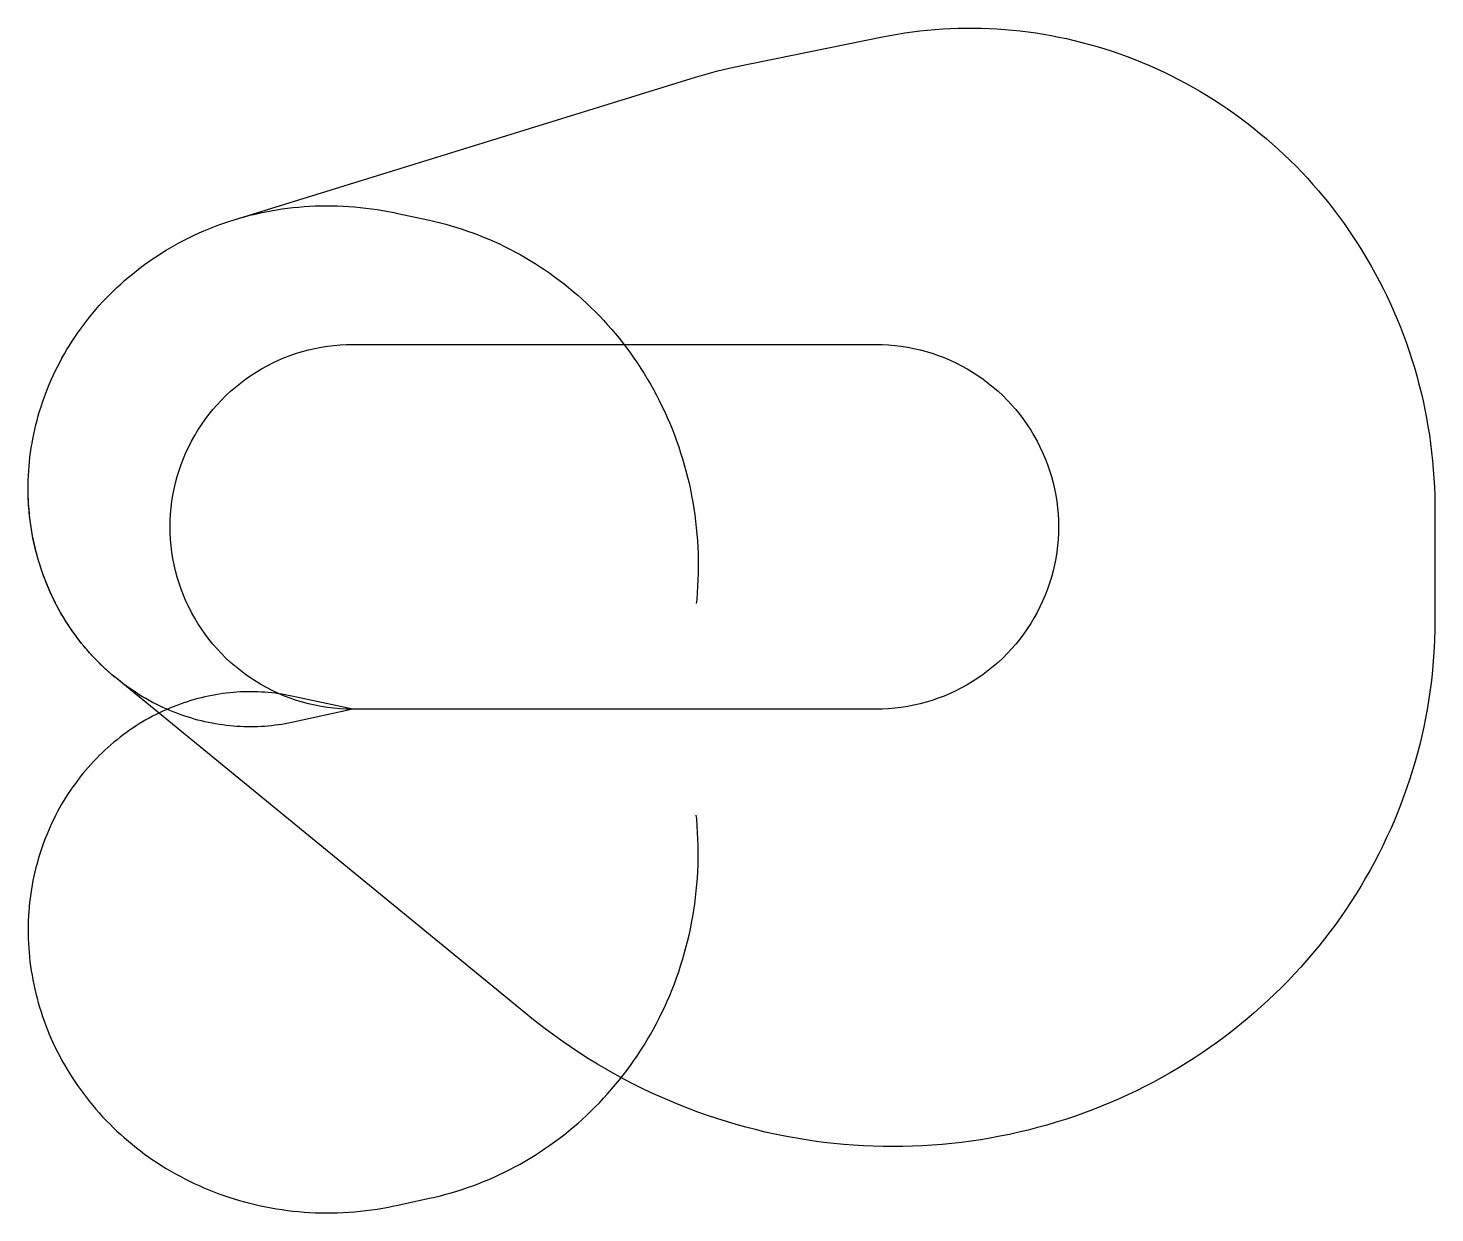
# Model space of a CAD drawing. Header units: metres. Extents: x -8025 to 26747, y -12454 to 16847.
import ezdxf

# ---------------------------------------------------------------- set-up
doc = ezdxf.new("R2010")
doc.units = ezdxf.units.M

msp = doc.modelspace()

# ---------------------------------------------------------------- linework, layer by layer
at = {"layer": 'NorminalTrack', "color": 1}
msp.add_lwpolyline([(0, 0), (0, 0), (-158, 3), (-315, 11), (-472, 25), (-628, 44), (-784, 69), (-938, 99), (-1092, 134), (-1244, 175), (-1395, 221), (-1544, 272), (-1691, 329), (-1836, 390), (-1978, 457), (-2119, 528), (-2257, 605), (-2392, 686), (-2524, 772), (-2653, 862), (-2778, 957), (-2901, 1056), (-3020, 1159), (-3135, 1267), (-3246, 1378), (-3354, 1493), (-3457, 1612), (-3556, 1735), (-3651, 1860), (-3741, 1989), (-3827, 2121), (-3908, 2257), (-3985, 2394), (-4056, 2535), (-4123, 2677), (-4184, 2822), (-4241, 2969), (-4292, 3118), (-4338, 3269), (-4379, 3421), (-4414, 3575), (-4444, 3729), (-4469, 3885), (-4488, 4041), (-4502, 4198), (-4510, 4356), (-4513, 4513), (-4510, 4671), (-4502, 4828), (-4488, 4985), (-4469, 5141), (-4444, 5297), (-4414, 5451), (-4379, 5605), (-4338, 5757), (-4292, 5908), (-4241, 6057), (-4184, 6204), (-4123, 6349), (-4056, 6491), (-3985, 6632), (-3908, 6770), (-3827, 6905), (-3741, 7037), (-3651, 7166), (-3556, 7292), (-3457, 7414), (-3354, 7533), (-3246, 7648), (-3135, 7759), (-3020, 7867), (-2901, 7970), (-2778, 8069), (-2653, 8164), (-2524, 8254), (-2392, 8340), (-2257, 8421), (-2119, 8498), (-1978, 8569), (-1836, 8636), (-1691, 8697), (-1544, 8754), (-1395, 8805), (-1244, 8851), (-1092, 8892), (-938, 8927), (-784, 8957), (-628, 8982), (-472, 9001), (-315, 9015), (-158, 9023), (0, 9026), (0, 9026), (12930, 9026), (12930, 9026), (13087, 9023), (13244, 9015), (13401, 9001), (13558, 8982), (13713, 8957), (13868, 8927), (14021, 8892), (14173, 8851), (14324, 8805), (14473, 8754), (14620, 8697), (14765, 8636), (14908, 8569), (15048, 8498), (15186, 8421), (15321, 8340), (15453, 8254), (15582, 8164), (15708, 8069), (15830, 7970), (15949, 7867), (16065, 7759), (16176, 7648), (16283, 7533), (16387, 7414), (16486, 7292), (16581, 7166), (16671, 7037), (16757, 6905), (16838, 6770), (16914, 6632), (16986, 6491), (17052, 6349), (17114, 6204), (17170, 6057), (17222, 5908), (17268, 5757), (17308, 5605), (17344, 5451), (17374, 5297), (17399, 5141), (17418, 4985), (17432, 4828), (17440, 4671), (17443, 4513), (17440, 4356), (17432, 4198), (17418, 4041), (17399, 3885), (17374, 3729), (17344, 3575), (17308, 3421), (17268, 3269), (17222, 3118), (17170, 2969), (17114, 2822), (17052, 2677), (16986, 2535), (16914, 2394), (16838, 2257), (16757, 2121), (16671, 1989), (16581, 1860), (16486, 1735), (16387, 1612), (16283, 1493), (16176, 1378), (16065, 1267), (15949, 1159), (15830, 1056), (15708, 957), (15582, 862), (15453, 772), (15321, 686), (15186, 605), (15048, 528), (14908, 457), (14765, 390), (14620, 329), (14473, 272), (14324, 221), (14173, 175), (14021, 134), (13868, 99), (13713, 69), (13558, 44), (13401, 25), (13244, 11), (13087, 3), (12930, 0), (0, 0)], dxfattribs=at)
at = {"layer": 'WindSpiral', "color": 5}
for points in [[(0, 0), (-1510, -326), (-1591, -343), (-1673, -358), (-1755, -372), (-1838, -385), (-1921, -396), (-2005, -406), (-2090, -415), (-2174, -422), (-2259, -427), (-2345, -431), (-2431, -434), (-2517, -435), (-2603, -434), (-2690, -432), (-2777, -429), (-2864, -424), (-2951, -417), (-3039, -409), (-3127, -399), (-3214, -388), (-3302, -375), (-3390, -361), (-3478, -345), (-3566, -327), (-3654, -308), (-3742, -287), (-3829, -265), (-3917, -241), (-4004, -215), (-4091, -188), (-4178, -159), (-4265, -129), (-4352, -97), (-4438, -63), (-4524, -28), (-4609, 9), (-4695, 47), (-4779, 87), (-4863, 129), (-4947, 172), (-5030, 217), (-5113, 264), (-5195, 312), (-5277, 361), (-5358, 412), (-5438, 465), (-5518, 519), (-5596, 575), (-5674, 633), (-5752, 692), (-5828, 752), (-5904, 814), (-5979, 877), (-6053, 942), (-6125, 1009), (-6197, 1076), (-6268, 1146), (-6338, 1217), (-6407, 1289), (-6475, 1362), (-6542, 1437), (-6608, 1514), (-6672, 1591), (-6735, 1670), (-6797, 1751), (-6858, 1832), (-6918, 1915), (-6976, 1999), (-7033, 2085), (-7089, 2172), (-7143, 2259), (-7196, 2348), (-7247, 2439), (-7297, 2530), (-7346, 2623), (-7393, 2716), (-7438, 2811), (-7482, 2906), (-7525, 3003), (-7566, 3101), (-7605, 3199), (-7642, 3299), (-7678, 3400), (-7713, 3501), (-7745, 3603), (-7776, 3706), (-7805, 3810), (-7833, 3915), (-7859, 4020), (-7882, 4127), (-7905, 4233), (-7925, 4341), (-7943, 4449), (-7960, 4558), (-7975, 4667), (-7988, 4777), (-7999, 4887), (-8008, 4998), (-8015, 5109), (-8020, 5220), (-8023, 5332), (-8025, 5445), (-8024, 5557), (-8022, 5670), (-8017, 5783), (-8010, 5896), (-8002, 6010), (-7991, 6123), (-7979, 6237), (-7964, 6351), (-7948, 6464), (-7929, 6578), (-7908, 6691), (-7886, 6805), (-7861, 6918), (-7834, 7032), (-7805, 7145), (-7774, 7257), (-7741, 7370), (-7706, 7482), (-7669, 7594), (-7630, 7705), (-7589, 7816), (-7546, 7927), (-7501, 8037), (-7454, 8146), (-7405, 8255), (-7353, 8364), (-7300, 8471), (-7245, 8578), (-7188, 8685), (-7128, 8790), (-7067, 8895), (-7004, 8999), (-6939, 9102), (-6872, 9204), (-6803, 9305), (-6732, 9405), (-6659, 9504), (-6584, 9602), (-6508, 9699), (-6429, 9795), (-6349, 9890), (-6267, 9983), (-6183, 10075), (-6097, 10166), (-6009, 10256), (-5920, 10344), (-5829, 10431), (-5736, 10517), (-5642, 10601), (-5546, 10684), (-5448, 10765), (-5348, 10845), (-5247, 10923), (-5145, 10999), (-5041, 11074), (-4935, 11147), (-4828, 11218), (-4719, 11288), (-4609, 11356), (-4497, 11422), (-4385, 11487), (-4270, 11549), (-4155, 11610), (-4038, 11669), (-3920, 11726), (-3800, 11780), (-3680, 11833), (-3558, 11884), (-3435, 11933), (-3311, 11980), (-3186, 12025), (-3060, 12068), (-2932, 12108), (-2932, 12108), (8470, 15636), (8642, 15687), (8814, 15735), (8987, 15781), (9162, 15823), (9338, 15863), (9454, 15887), (13090, 16629), (13275, 16665), (13460, 16698), (13646, 16727), (13833, 16753), (14020, 16777), (14208, 16796), (14397, 16813), (14587, 16826), (14777, 16836), (14967, 16843), (15157, 16847), (15348, 16847), (15540, 16843), (15731, 16837), (15923, 16827), (16115, 16814), (16306, 16797), (16498, 16777), (16690, 16753), (16881, 16727), (17072, 16696), (17263, 16663), (17454, 16626), (17644, 16586), (17834, 16542), (18023, 16495), (18212, 16444), (18400, 16390), (18587, 16333), (18774, 16273), (18960, 16209), (19145, 16142), (19329, 16071), (19512, 15997), (19694, 15920), (19875, 15840), (20055, 15756), (20233, 15669), (20410, 15579), (20586, 15485), (20761, 15389), (20934, 15289), (21105, 15186), (21275, 15080), (21443, 14971), (21610, 14859), (21775, 14743), (21938, 14625), (22099, 14504), (22258, 14379), (22416, 14252), (22571, 14122), (22724, 13989), (22875, 13853), (23024, 13714), (23171, 13573), (23315, 13429), (23457, 13282), (23597, 13132), (23734, 12980), (23869, 12825), (24001, 12668), (24130, 12508), (24257, 12345), (24382, 12181), (24503, 12014), (24622, 11844), (24738, 11672), (24851, 11498), (24961, 11322), (25069, 11144), (25173, 10963), (25274, 10781), (25372, 10596), (25468, 10410), (25559, 10222), (25648, 10031), (25734, 9839), (25816, 9646), (25895, 9450), (25971, 9253), (26043, 9055), (26112, 8855), (26178, 8653), (26240, 8450), (26299, 8246), (26354, 8041), (26406, 7834), (26454, 7626), (26498, 7417), (26539, 7207), (26576, 6996), (26610, 6784), (26640, 6572), (26666, 6358), (26689, 6144), (26708, 5929), (26723, 5714), (26734, 5498), (26742, 5281), (26746, 5065), (26747, 4950), (26747, 2170), (26745, 1953), (26739, 1736), (26729, 1518), (26716, 1300), (26699, 1082), (26678, 865), (26653, 647), (26625, 430), (26592, 212), (26556, -4), (26516, -221), (26472, -437), (26424, -653), (26372, -868), (26317, -1082), (26258, -1295), (26195, -1508), (26128, -1720), (26057, -1931), (25983, -2141), (25905, -2350), (25823, -2558), (25737, -2765), (25648, -2970), (25555, -3174), (25458, -3377), (25358, -3578), (25254, -3778), (25147, -3976), (25035, -4172), (24921, -4367), (24802, -4560), (24681, -4751), (24556, -4940), (24427, -5127), (24295, -5312), (24159, -5495), (24021, -5676), (23878, -5855), (23733, -6031), (23584, -6205), (23432, -6377), (23277, -6546), (23119, -6713), (22958, -6877), (22794, -7038), (22626, -7197), (22456, -7353), (22283, -7506), (22107, -7657), (21928, -7804), (21746, -7949), (21562, -8090), (21375, -8229), (21185, -8364), (20993, -8496), (20798, -8625), (20601, -8750), (20402, -8873), (20200, -8992), (19995, -9107), (19789, -9219), (19580, -9328), (19369, -9433), (19157, -9535), (18942, -9633), (18725, -9727), (18506, -9818), (18286, -9904), (18063, -9987), (17839, -10067), (17614, -10142), (17387, -10214), (17158, -10282), (16928, -10345), (16696, -10405), (16464, -10461), (16230, -10513), (15995, -10561), (15758, -10605), (15521, -10644), (15283, -10680), (15044, -10711), (14804, -10739), (14564, -10762), (14322, -10781), (14081, -10796), (13838, -10806), (13596, -10813), (13353, -10815), (13109, -10813), (12866, -10806), (12622, -10796), (12378, -10781), (12134, -10761), (11890, -10738), (11647, -10710), (11404, -10678), (11161, -10642), (10918, -10601), (10676, -10556), (10434, -10507), (10193, -10454), (9953, -10396), (9713, -10334), (9474, -10268), (9236, -10197), (9000, -10123), (8764, -10044), (8529, -9961), (8296, -9874), (8064, -9782), (7833, -9686), (7604, -9587), (7376, -9483), (7149, -9375), (6925, -9263), (6702, -9147), (6481, -9027), (6262, -8903), (6045, -8775), (5829, -8643), (5616, -8507), (5405, -8368), (5197, -8224), (4990, -8077), (4786, -7926), (4584, -7771), (4385, -7613), (4323, -7562), (-5867, 783), (-5942, 846), (-6016, 910), (-6090, 976), (-6162, 1043), (-6234, 1111), (-6304, 1181), (-6374, 1253), (-6442, 1326), (-6509, 1400), (-6575, 1476), (-6640, 1553), (-6704, 1631), (-6767, 1711), (-6828, 1792), (-6889, 1874), (-6948, 1958), (-7005, 2043), (-7061, 2129), (-7116, 2216), (-7170, 2304), (-7222, 2394), (-7273, 2485), (-7322, 2577), (-7370, 2670), (-7416, 2764), (-7461, 2859), (-7504, 2955), (-7546, 3053), (-7586, 3151), (-7624, 3250), (-7661, 3350), (-7696, 3451), (-7730, 3553), (-7761, 3655), (-7791, 3759), (-7820, 3863), (-7846, 3968), (-7871, 4074), (-7894, 4181), (-7915, 4288), (-7934, 4396), (-7952, 4504), (-7968, 4613), (-7981, 4722), (-7993, 4832), (-8003, 4943), (-8012, 5054), (-8018, 5165), (-8022, 5277), (-8024, 5389), (-8025, 5466)], [(0, 0), (-1510, -326), (-1591, -343), (-1673, -358), (-1755, -372), (-1838, -385), (-1921, -396), (-2005, -406), (-2090, -415), (-2174, -422), (-2259, -427), (-2345, -431), (-2431, -434), (-2517, -435), (-2603, -434), (-2690, -432), (-2777, -429), (-2864, -424), (-2951, -417), (-3039, -409), (-3127, -399), (-3214, -388), (-3302, -375), (-3390, -361), (-3478, -345), (-3566, -327), (-3654, -308), (-3742, -287), (-3829, -265), (-3917, -241), (-4004, -215), (-4091, -188), (-4178, -159), (-4265, -129), (-4352, -97), (-4438, -63), (-4524, -28), (-4609, 9), (-4695, 47), (-4779, 87), (-4863, 129), (-4947, 172), (-5030, 217), (-5113, 264), (-5195, 312), (-5277, 361), (-5358, 412), (-5438, 465), (-5518, 519), (-5596, 575), (-5674, 633), (-5752, 692), (-5828, 752), (-5904, 814), (-5979, 877), (-6053, 942), (-6125, 1009), (-6197, 1076), (-6268, 1146), (-6338, 1217), (-6407, 1289), (-6475, 1362), (-6542, 1437), (-6608, 1514), (-6672, 1591), (-6735, 1670), (-6797, 1751), (-6858, 1832), (-6918, 1915), (-6976, 1999), (-7033, 2085), (-7089, 2172), (-7143, 2259), (-7196, 2348), (-7247, 2439), (-7297, 2530), (-7346, 2623), (-7393, 2716), (-7438, 2811), (-7482, 2906), (-7525, 3003), (-7566, 3101), (-7605, 3199), (-7642, 3299), (-7678, 3400), (-7713, 3501), (-7745, 3603), (-7776, 3706), (-7805, 3810), (-7833, 3915), (-7859, 4020), (-7882, 4127), (-7905, 4233), (-7925, 4341), (-7943, 4449), (-7960, 4558), (-7975, 4667), (-7988, 4777), (-7999, 4887), (-8008, 4998), (-8015, 5109), (-8020, 5220), (-8023, 5332), (-8025, 5445), (-8024, 5557), (-8022, 5670), (-8017, 5783), (-8010, 5896), (-8002, 6010), (-7991, 6123), (-7979, 6237), (-7964, 6351), (-7948, 6464), (-7929, 6578), (-7908, 6691), (-7886, 6805), (-7861, 6918), (-7834, 7032), (-7805, 7145), (-7774, 7257), (-7741, 7370), (-7706, 7482), (-7669, 7594), (-7630, 7705), (-7589, 7816), (-7546, 7927), (-7501, 8037), (-7454, 8146), (-7405, 8255), (-7353, 8364), (-7300, 8471), (-7245, 8578), (-7188, 8685), (-7128, 8790), (-7067, 8895), (-7004, 8999), (-6939, 9102), (-6872, 9204), (-6803, 9305), (-6732, 9405), (-6659, 9504), (-6584, 9602), (-6508, 9699), (-6429, 9795), (-6349, 9890), (-6267, 9983), (-6183, 10075), (-6097, 10166), (-6009, 10256), (-5920, 10344), (-5829, 10431), (-5736, 10517), (-5642, 10601), (-5546, 10684), (-5448, 10765), (-5348, 10845), (-5247, 10923), (-5145, 10999), (-5041, 11074), (-4935, 11147), (-4828, 11218), (-4719, 11288), (-4609, 11356), (-4497, 11422), (-4385, 11487), (-4270, 11549), (-4155, 11610), (-4038, 11669), (-3920, 11726), (-3800, 11780), (-3680, 11833), (-3558, 11884), (-3435, 11933), (-3311, 11980), (-3186, 12025), (-3060, 12068), (-2932, 12108), (-2804, 12146), (-2675, 12183), (-2545, 12217), (-2414, 12249), (-2283, 12278), (-2150, 12306), (-2017, 12331), (-1883, 12354), (-1749, 12374), (-1614, 12392), (-1478, 12408), (-1342, 12422), (-1205, 12433), (-1068, 12442), (-930, 12449), (-792, 12453), (-654, 12454), (-515, 12453), (-376, 12450), (-237, 12445), (-98, 12437), (42, 12426), (181, 12413), (321, 12398), (461, 12380), (600, 12359), (740, 12337), (879, 12311), (1018, 12283), (1071, 12272), (1894, 12094), (2030, 12064), (2165, 12031), (2301, 11995), (2435, 11957), (2570, 11917), (2704, 11874), (2837, 11829), (2970, 11782), (3102, 11732), (3234, 11679), (3365, 11625), (3495, 11568), (3625, 11508), (3753, 11446), (3881, 11382), (4008, 11315), (4135, 11246), (4260, 11175), (4384, 11101), (4507, 11025), (4629, 10947), (4750, 10866), (4869, 10783), (4988, 10698), (5105, 10611), (5221, 10522), (5335, 10430), (5448, 10336), (5560, 10240), (5670, 10142), (5779, 10042), (5886, 9939), (5991, 9835), (6095, 9729), (6197, 9620), (6298, 9510), (6396, 9398), (6493, 9283), (6589, 9167), (6682, 9049), (6773, 8929), (6863, 8808), (6950, 8684), (7035, 8559), (7119, 8432), (7200, 8303), (7279, 8173), (7356, 8041), (7431, 7908), (7504, 7773), (7575, 7636), (7643, 7498), (7709, 7359), (7772, 7218), (7834, 7076), (7892, 6933), (7949, 6788), (8003, 6642), (8055, 6495), (8104, 6346), (8150, 6197), (8194, 6046), (8236, 5895), (8275, 5742), (8311, 5589), (8345, 5435), (8376, 5279), (8404, 5123), (8430, 4967), (8453, 4809), (8473, 4651), (8491, 4492), (8505, 4333), (8517, 4173), (8527, 4013), (8533, 3852), (8537, 3691), (8538, 3530), (8536, 3368), (8531, 3206), (8523, 3044), (8513, 2881), (8500, 2719), (8490, 2618)], [(0, 0), (-1510, 326), (-1591, 343), (-1673, 358), (-1755, 372), (-1838, 385), (-1921, 396), (-2005, 406), (-2090, 415), (-2174, 422), (-2259, 427), (-2345, 431), (-2431, 434), (-2517, 435), (-2603, 434), (-2690, 432), (-2777, 429), (-2864, 424), (-2951, 417), (-3039, 409), (-3127, 399), (-3214, 388), (-3302, 375), (-3390, 361), (-3478, 345), (-3566, 327), (-3654, 308), (-3742, 287), (-3829, 265), (-3917, 241), (-4004, 215), (-4091, 188), (-4178, 159), (-4265, 129), (-4352, 97), (-4438, 63), (-4524, 28), (-4609, -9), (-4695, -47), (-4779, -87), (-4863, -129), (-4947, -172), (-5030, -217), (-5113, -264), (-5195, -312), (-5277, -361), (-5358, -412), (-5438, -465), (-5518, -519), (-5596, -575), (-5674, -633), (-5752, -692), (-5828, -752), (-5904, -814), (-5979, -877), (-6053, -942), (-6125, -1009), (-6197, -1076), (-6268, -1146), (-6338, -1217), (-6407, -1289), (-6475, -1362), (-6542, -1437), (-6608, -1514), (-6672, -1591), (-6735, -1670), (-6797, -1751), (-6858, -1832), (-6918, -1915), (-6976, -1999), (-7033, -2085), (-7089, -2172), (-7143, -2259), (-7196, -2348), (-7247, -2439), (-7297, -2530), (-7346, -2623), (-7393, -2716), (-7438, -2811), (-7482, -2906), (-7525, -3003), (-7566, -3101), (-7605, -3199), (-7642, -3299), (-7678, -3400), (-7713, -3501), (-7745, -3603), (-7776, -3706), (-7805, -3810), (-7833, -3915), (-7859, -4020), (-7882, -4127), (-7905, -4233), (-7925, -4341), (-7943, -4449), (-7960, -4558), (-7975, -4667), (-7988, -4777), (-7999, -4887), (-8008, -4998), (-8015, -5109), (-8020, -5220), (-8023, -5332), (-8025, -5445), (-8024, -5557), (-8022, -5670), (-8017, -5783), (-8010, -5896), (-8002, -6010), (-7991, -6123), (-7979, -6237), (-7964, -6351), (-7948, -6464), (-7929, -6578), (-7908, -6691), (-7886, -6805), (-7861, -6918), (-7834, -7032), (-7805, -7145), (-7774, -7257), (-7741, -7370), (-7706, -7482), (-7669, -7594), (-7630, -7705), (-7589, -7816), (-7546, -7927), (-7501, -8037), (-7454, -8146), (-7405, -8255), (-7353, -8364), (-7300, -8471), (-7245, -8578), (-7188, -8685), (-7128, -8790), (-7067, -8895), (-7004, -8999), (-6939, -9102), (-6872, -9204), (-6803, -9305), (-6732, -9405), (-6659, -9504), (-6584, -9602), (-6508, -9699), (-6429, -9795), (-6349, -9890), (-6267, -9983), (-6183, -10075), (-6097, -10166), (-6009, -10256), (-5920, -10344), (-5829, -10431), (-5736, -10517), (-5642, -10601), (-5546, -10684), (-5448, -10765), (-5348, -10845), (-5247, -10923), (-5145, -10999), (-5041, -11074), (-4935, -11147), (-4828, -11218), (-4719, -11288), (-4609, -11356), (-4497, -11422), (-4385, -11487), (-4270, -11549), (-4155, -11610), (-4038, -11669), (-3920, -11726), (-3800, -11780), (-3680, -11833), (-3558, -11884), (-3435, -11933), (-3311, -11980), (-3186, -12025), (-3060, -12068), (-2932, -12108), (-2804, -12146), (-2675, -12183), (-2545, -12217), (-2414, -12249), (-2283, -12278), (-2150, -12306), (-2017, -12331), (-1883, -12354), (-1749, -12374), (-1614, -12392), (-1478, -12408), (-1342, -12422), (-1205, -12433), (-1068, -12442), (-930, -12449), (-792, -12453), (-654, -12454), (-515, -12453), (-376, -12450), (-237, -12445), (-98, -12437), (42, -12426), (181, -12413), (321, -12398), (461, -12380), (600, -12359), (740, -12337), (879, -12311), (1018, -12283), (1071, -12272), (1894, -12094), (2030, -12064), (2165, -12031), (2301, -11995), (2435, -11957), (2570, -11917), (2704, -11874), (2837, -11829), (2970, -11782), (3102, -11732), (3234, -11679), (3365, -11625), (3495, -11568), (3625, -11508), (3753, -11446), (3881, -11382), (4008, -11315), (4135, -11246), (4260, -11175), (4384, -11101), (4507, -11025), (4629, -10947), (4750, -10866), (4869, -10783), (4988, -10698), (5105, -10611), (5221, -10522), (5335, -10430), (5448, -10336), (5560, -10240), (5670, -10142), (5779, -10042), (5886, -9939), (5991, -9835), (6095, -9729), (6197, -9620), (6298, -9510), (6396, -9398), (6493, -9283), (6589, -9167), (6682, -9049), (6773, -8929), (6863, -8808), (6950, -8684), (7035, -8559), (7119, -8432), (7200, -8303), (7279, -8173), (7356, -8041), (7431, -7908), (7504, -7773), (7575, -7636), (7643, -7498), (7709, -7359), (7772, -7218), (7834, -7076), (7892, -6933), (7949, -6788), (8003, -6642), (8055, -6495), (8104, -6346), (8150, -6197), (8194, -6046), (8236, -5895), (8275, -5742), (8311, -5589), (8345, -5435), (8376, -5279), (8404, -5123), (8430, -4967), (8453, -4809), (8473, -4651), (8491, -4492), (8505, -4333), (8517, -4173), (8527, -4013), (8533, -3852), (8537, -3691), (8538, -3530), (8536, -3368), (8531, -3206), (8523, -3044), (8513, -2881), (8500, -2719), (8490, -2618)]]:
    msp.add_lwpolyline(points, dxfattribs=at)

doc.saveas('drawing.dxf')
